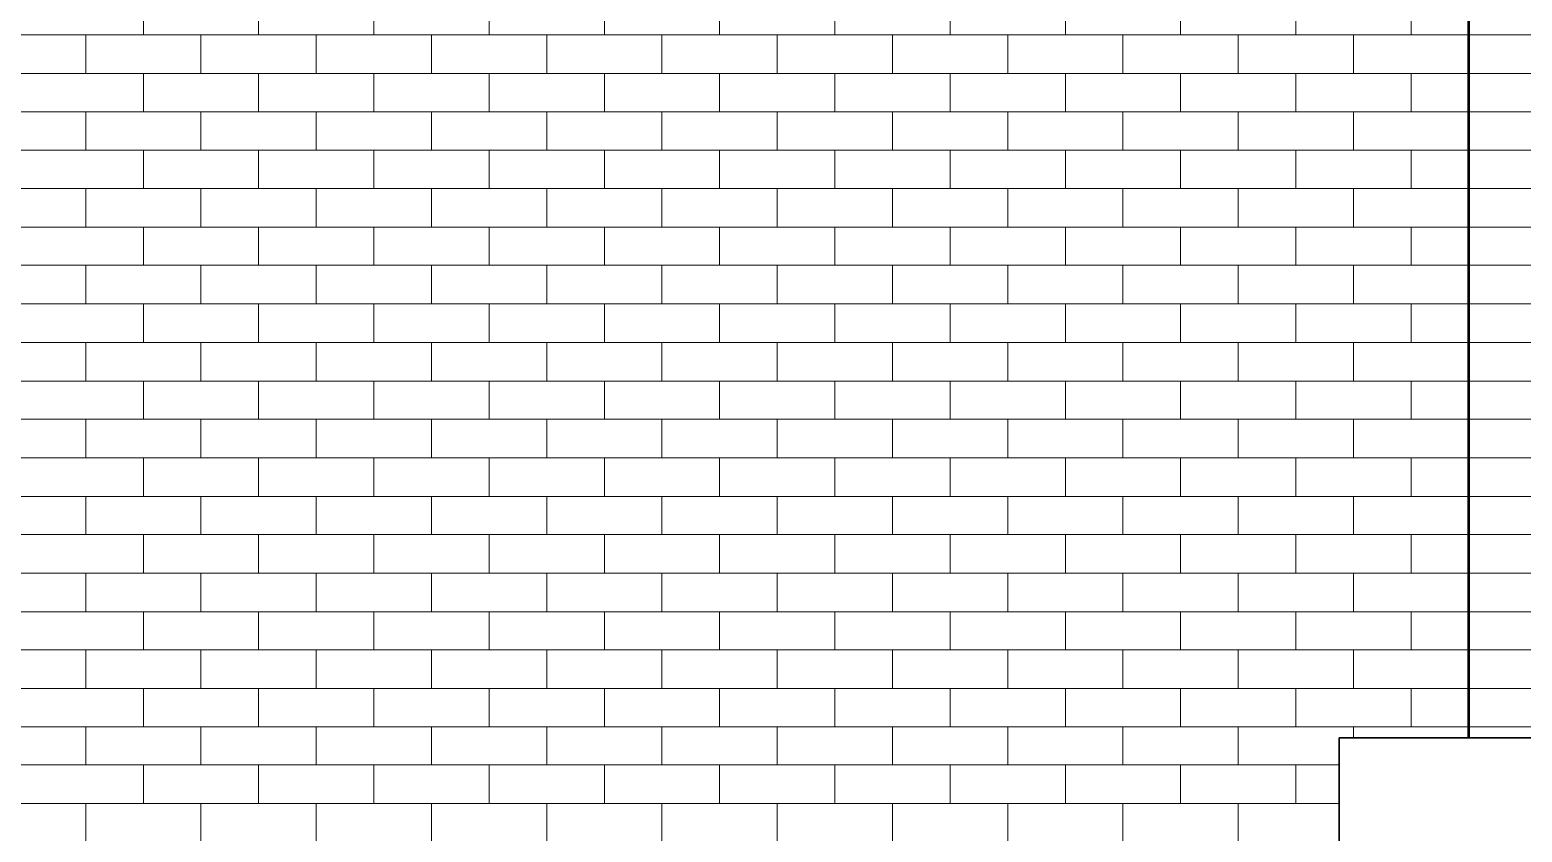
# Model space of a CAD drawing. Header units: inches. Extents: x 5 to 516, y -193 to 129.
# Drawn here: x 83.48 to 92.11, y -88.89 to -84.25 of the extents above; entities that cross this region are included whole.
import ezdxf

# ---------------------------------------------------------------- set-up
doc = ezdxf.new("R2010")
doc.units = ezdxf.units.IN
doc.header["$MEASUREMENT"] = 0
doc.layers.add('PDF4_Geometry', color=7, linetype='Continuous')

msp = doc.modelspace()

# ---------------------------------------------------------------- linework, layer by layer
at = {"layer": 'PDF4_Geometry', "lineweight": 50}
msp.add_lwpolyline([(91.7987589, -88.346318), (91.7987589, -79.9696507)], dxfattribs=at)
at = {"layer": 'PDF4_Geometry', "lineweight": 15}
for points in [[(84.132095, -84.279649), (84.132095, -84.0596491)], [(84.7987617, -84.279649), (84.7987617, -84.0596491)], [(85.4654285, -84.279649), (85.4654285, -84.0596491)], [(86.1320952, -84.279649), (86.1320952, -84.0596491)], [(86.7987619, -84.279649), (86.7987619, -84.0596491)], [(87.4654286, -84.279649), (87.4654286, -84.0596491)], [(88.1320953, -84.279649), (88.1320953, -84.0596491)], [(88.7987621, -84.279649), (88.7987621, -84.0596491)], [(89.4654288, -84.279649), (89.4654288, -84.0596491)], [(90.1320955, -84.279649), (90.1320955, -84.0596491)], [(90.7987622, -84.279649), (90.7987622, -84.0596491)], [(91.4654256, -84.279649), (91.4654256, -84.0596491)], [(78.672093, -84.279649), (90.7987622, -84.279649), (96.6354292, -84.279649), (105.0054318, -84.279649)], [(83.7987617, -84.5029826), (83.7987617, -84.279649)], [(84.4654284, -84.5029826), (84.4654284, -84.279649)], [(85.1320951, -84.5029826), (85.1320951, -84.279649)], [(85.7987618, -84.5029826), (85.7987618, -84.279649)], [(86.4654285, -84.5029826), (86.4654285, -84.279649)], [(87.1320953, -84.5029826), (87.1320953, -84.279649)], [(87.798762, -84.5029826), (87.798762, -84.279649)], [(88.4654287, -84.5029826), (88.4654287, -84.279649)], [(89.1320954, -84.5029826), (89.1320954, -84.279649)], [(89.7987621, -84.5029826), (89.7987621, -84.279649)], [(90.4654289, -84.5029826), (90.4654289, -84.279649)], [(91.1320922, -84.5029826), (91.1320922, -84.279649)], [(91.7987589, -84.5029826), (91.7987589, -84.279649)], [(78.672093, -84.5029826), (90.7987622, -84.5029826), (96.6354292, -84.5029826), (105.0054318, -84.5029826)], [(84.132095, -84.7263158), (84.132095, -84.5029826)], [(84.7987617, -84.7263158), (84.7987617, -84.5029826)], [(85.4654285, -84.7263158), (85.4654285, -84.5029826)], [(86.1320952, -84.7263158), (86.1320952, -84.5029826)], [(86.7987619, -84.7263158), (86.7987619, -84.5029826)], [(87.4654286, -84.7263158), (87.4654286, -84.5029826)], [(88.1320953, -84.7263158), (88.1320953, -84.5029826)], [(88.7987621, -84.7263158), (88.7987621, -84.5029826)], [(89.4654288, -84.7263158), (89.4654288, -84.5029826)], [(90.1320955, -84.7263158), (90.1320955, -84.5029826)], [(90.7987622, -84.7263158), (90.7987622, -84.5029826)], [(91.4654256, -84.7263158), (91.4654256, -84.5029826)], [(78.672093, -84.7263158), (90.7987622, -84.7263158), (96.6354292, -84.7263158), (105.0054318, -84.7263158)], [(83.7987617, -84.9463158), (83.7987617, -84.7263158)], [(84.4654284, -84.9463158), (84.4654284, -84.7263158)], [(85.1320951, -84.9463158), (85.1320951, -84.7263158)], [(85.7987618, -84.9463158), (85.7987618, -84.7263158)], [(86.4654285, -84.9463158), (86.4654285, -84.7263158)], [(87.1320953, -84.9463158), (87.1320953, -84.7263158)], [(87.798762, -84.9463158), (87.798762, -84.7263158)], [(88.4654287, -84.9463158), (88.4654287, -84.7263158)], [(89.1320954, -84.9463158), (89.1320954, -84.7263158)], [(89.7987621, -84.9463158), (89.7987621, -84.7263158)], [(90.4654289, -84.9463158), (90.4654289, -84.7263158)], [(91.1320922, -84.9463158), (91.1320922, -84.7263158)], [(91.7987589, -84.9463158), (91.7987589, -84.7263158)], [(78.672093, -84.9463158), (90.7987622, -84.9463158), (96.6354292, -84.9463158), (105.0054318, -84.9463158)], [(84.132095, -85.1696493), (84.132095, -84.9463158)], [(84.7987617, -85.1696493), (84.7987617, -84.9463158)], [(85.4654285, -85.1696493), (85.4654285, -84.9463158)], [(86.1320952, -85.1696493), (86.1320952, -84.9463158)], [(86.7987619, -85.1696493), (86.7987619, -84.9463158)], [(87.4654286, -85.1696493), (87.4654286, -84.9463158)], [(88.1320953, -85.1696493), (88.1320953, -84.9463158)], [(88.7987621, -85.1696493), (88.7987621, -84.9463158)], [(89.4654288, -85.1696493), (89.4654288, -84.9463158)], [(90.1320955, -85.1696493), (90.1320955, -84.9463158)], [(90.7987622, -85.1696493), (90.7987622, -84.9463158)], [(91.4654256, -85.1696493), (91.4654256, -84.9463158)], [(78.672093, -85.1696493), (90.7987622, -85.1696493), (96.6354292, -85.1696493), (105.0054318, -85.1696493)], [(83.7987617, -85.3929825), (83.7987617, -85.1696493)], [(84.4654284, -85.3929825), (84.4654284, -85.1696493)], [(85.1320951, -85.3929825), (85.1320951, -85.1696493)], [(85.7987618, -85.3929825), (85.7987618, -85.1696493)], [(86.4654285, -85.3929825), (86.4654285, -85.1696493)], [(87.1320953, -85.3929825), (87.1320953, -85.1696493)], [(87.798762, -85.3929825), (87.798762, -85.1696493)], [(88.4654287, -85.3929825), (88.4654287, -85.1696493)], [(89.1320954, -85.3929825), (89.1320954, -85.1696493)], [(89.7987621, -85.3929825), (89.7987621, -85.1696493)], [(90.4654289, -85.3929825), (90.4654289, -85.1696493)], [(91.1320922, -85.3929825), (91.1320922, -85.1696493)], [(91.7987589, -85.3929825), (91.7987589, -85.1696493)], [(78.672093, -85.3929825), (90.7987622, -85.3929825), (96.6354292, -85.3929825), (105.0054318, -85.3929825)], [(84.132095, -85.6129825), (84.132095, -85.3929825)], [(84.7987617, -85.6129825), (84.7987617, -85.3929825)], [(85.4654285, -85.6129825), (85.4654285, -85.3929825)], [(86.1320952, -85.6129825), (86.1320952, -85.3929825)], [(86.7987619, -85.6129825), (86.7987619, -85.3929825)], [(87.4654286, -85.6129825), (87.4654286, -85.3929825)], [(88.1320953, -85.6129825), (88.1320953, -85.3929825)], [(88.7987621, -85.6129825), (88.7987621, -85.3929825)], [(89.4654288, -85.6129825), (89.4654288, -85.3929825)], [(90.1320955, -85.6129825), (90.1320955, -85.3929825)], [(90.7987622, -85.6129825), (90.7987622, -85.3929825)], [(91.4654256, -85.6129825), (91.4654256, -85.3929825)], [(78.672093, -85.6129825), (90.7987622, -85.6129825), (96.6354292, -85.6129825), (105.0054318, -85.6129825)], [(83.7987617, -85.8363161), (83.7987617, -85.6129825)], [(84.4654284, -85.8363161), (84.4654284, -85.6129825)], [(85.1320951, -85.8363161), (85.1320951, -85.6129825)], [(85.7987618, -85.8363161), (85.7987618, -85.6129825)], [(86.4654285, -85.8363161), (86.4654285, -85.6129825)], [(87.1320953, -85.8363161), (87.1320953, -85.6129825)], [(87.798762, -85.8363161), (87.798762, -85.6129825)], [(88.4654287, -85.8363161), (88.4654287, -85.6129825)], [(89.1320954, -85.8363161), (89.1320954, -85.6129825)], [(89.7987621, -85.8363161), (89.7987621, -85.6129825)], [(90.4654289, -85.8363161), (90.4654289, -85.6129825)], [(91.1320922, -85.8363161), (91.1320922, -85.6129825)], [(91.7987589, -85.8363161), (91.7987589, -85.6129825)], [(78.672093, -85.8363161), (90.7987622, -85.8363161), (96.6354292, -85.8363161), (105.0054318, -85.8363161)], [(84.132095, -86.0596492), (84.132095, -85.8363161)], [(84.7987617, -86.0596492), (84.7987617, -85.8363161)], [(85.4654285, -86.0596492), (85.4654285, -85.8363161)], [(86.1320952, -86.0596492), (86.1320952, -85.8363161)], [(86.7987619, -86.0596492), (86.7987619, -85.8363161)], [(87.4654286, -86.0596492), (87.4654286, -85.8363161)], [(88.1320953, -86.0596492), (88.1320953, -85.8363161)], [(88.7987621, -86.0596492), (88.7987621, -85.8363161)], [(89.4654288, -86.0596492), (89.4654288, -85.8363161)], [(90.1320955, -86.0596492), (90.1320955, -85.8363161)], [(90.7987622, -86.0596492), (90.7987622, -85.8363161)], [(91.4654256, -86.0596492), (91.4654256, -85.8363161)], [(78.672093, -86.0596492), (90.7987622, -86.0596492), (96.6354292, -86.0596492), (105.0054318, -86.0596492)], [(83.7987617, -86.2829824), (83.7987617, -86.0596492)], [(84.4654284, -86.2829824), (84.4654284, -86.0596492)], [(85.1320951, -86.2829824), (85.1320951, -86.0596492)], [(85.7987618, -86.2829824), (85.7987618, -86.0596492)], [(86.4654285, -86.2829824), (86.4654285, -86.0596492)], [(87.1320953, -86.2829824), (87.1320953, -86.0596492)], [(87.798762, -86.2829824), (87.798762, -86.0596492)], [(88.4654287, -86.2829824), (88.4654287, -86.0596492)], [(89.1320954, -86.2829824), (89.1320954, -86.0596492)], [(89.7987621, -86.2829824), (89.7987621, -86.0596492)], [(90.4654289, -86.2829824), (90.4654289, -86.0596492)], [(91.1320922, -86.2829824), (91.1320922, -86.0596492)], [(91.7987589, -86.2829824), (91.7987589, -86.0596492)], [(78.672093, -86.2829824), (90.7987622, -86.2829824), (96.6354292, -86.2829824), (105.0054318, -86.2829824)], [(84.132095, -86.5029828), (84.132095, -86.2829824)], [(84.7987617, -86.5029828), (84.7987617, -86.2829824)], [(85.4654285, -86.5029828), (85.4654285, -86.2829824)], [(86.1320952, -86.5029828), (86.1320952, -86.2829824)], [(86.7987619, -86.5029828), (86.7987619, -86.2829824)], [(87.4654286, -86.5029828), (87.4654286, -86.2829824)], [(88.1320953, -86.5029828), (88.1320953, -86.2829824)], [(88.7987621, -86.5029828), (88.7987621, -86.2829824)], [(89.4654288, -86.5029828), (89.4654288, -86.2829824)], [(90.1320955, -86.5029828), (90.1320955, -86.2829824)], [(90.7987622, -86.5029828), (90.7987622, -86.2829824)], [(91.4654256, -86.5029828), (91.4654256, -86.2829824)], [(78.672093, -86.5029828), (90.7987622, -86.5029828), (96.6354292, -86.5029828), (105.0054318, -86.5029828)], [(83.7987617, -86.726316), (83.7987617, -86.5029828)], [(84.4654284, -86.726316), (84.4654284, -86.5029828)], [(85.1320951, -86.726316), (85.1320951, -86.5029828)], [(85.7987618, -86.726316), (85.7987618, -86.5029828)], [(86.4654285, -86.726316), (86.4654285, -86.5029828)], [(87.1320953, -86.726316), (87.1320953, -86.5029828)], [(87.798762, -86.726316), (87.798762, -86.5029828)], [(88.4654287, -86.726316), (88.4654287, -86.5029828)], [(89.1320954, -86.726316), (89.1320954, -86.5029828)], [(89.7987621, -86.726316), (89.7987621, -86.5029828)], [(90.4654289, -86.726316), (90.4654289, -86.5029828)], [(91.1320922, -86.726316), (91.1320922, -86.5029828)], [(91.7987589, -86.726316), (91.7987589, -86.5029828)], [(78.672093, -86.726316), (90.7987622, -86.726316), (96.6354292, -86.726316), (105.0054318, -86.726316)], [(84.132095, -86.9496491), (84.132095, -86.726316)], [(84.7987617, -86.9496491), (84.7987617, -86.726316)], [(85.4654285, -86.9496491), (85.4654285, -86.726316)], [(86.1320952, -86.9496491), (86.1320952, -86.726316)], [(86.7987619, -86.9496491), (86.7987619, -86.726316)], [(87.4654286, -86.9496491), (87.4654286, -86.726316)], [(88.1320953, -86.9496491), (88.1320953, -86.726316)], [(88.7987621, -86.9496491), (88.7987621, -86.726316)], [(89.4654288, -86.9496491), (89.4654288, -86.726316)], [(90.1320955, -86.9496491), (90.1320955, -86.726316)], [(90.7987622, -86.9496491), (90.7987622, -86.726316)], [(91.4654256, -86.9496491), (91.4654256, -86.726316)], [(78.672093, -86.9496491), (90.7987622, -86.9496491), (96.6354292, -86.9496491), (105.0054318, -86.9496491)], [(83.7987617, -87.1696495), (83.7987617, -86.9496491)], [(84.4654284, -87.1696495), (84.4654284, -86.9496491)], [(85.1320951, -87.1696495), (85.1320951, -86.9496491)], [(85.7987618, -87.1696495), (85.7987618, -86.9496491)], [(86.4654285, -87.1696495), (86.4654285, -86.9496491)], [(87.1320953, -87.1696495), (87.1320953, -86.9496491)], [(87.798762, -87.1696495), (87.798762, -86.9496491)], [(88.4654287, -87.1696495), (88.4654287, -86.9496491)], [(89.1320954, -87.1696495), (89.1320954, -86.9496491)], [(89.7987621, -87.1696495), (89.7987621, -86.9496491)], [(90.4654289, -87.1696495), (90.4654289, -86.9496491)], [(91.1320922, -87.1696495), (91.1320922, -86.9496491)], [(91.7987589, -87.1696495), (91.7987589, -86.9496491)], [(78.672093, -87.1696495), (90.7987622, -87.1696495), (96.6354292, -87.1696495), (105.0054318, -87.1696495)], [(84.132095, -87.3929827), (84.132095, -87.1696495)], [(84.7987617, -87.3929827), (84.7987617, -87.1696495)], [(85.4654285, -87.3929827), (85.4654285, -87.1696495)], [(86.1320952, -87.3929827), (86.1320952, -87.1696495)], [(86.7987619, -87.3929827), (86.7987619, -87.1696495)], [(87.4654286, -87.3929827), (87.4654286, -87.1696495)], [(88.1320953, -87.3929827), (88.1320953, -87.1696495)], [(88.7987621, -87.3929827), (88.7987621, -87.1696495)], [(89.4654288, -87.3929827), (89.4654288, -87.1696495)], [(90.1320955, -87.3929827), (90.1320955, -87.1696495)], [(90.7987622, -87.3929827), (90.7987622, -87.1696495)], [(91.4654256, -87.3929827), (91.4654256, -87.1696495)], [(78.672093, -87.3929827), (90.7987622, -87.3929827), (96.6354292, -87.3929827), (105.0054318, -87.3929827)], [(83.7987617, -87.6163162), (83.7987617, -87.3929827)], [(84.4654284, -87.6163162), (84.4654284, -87.3929827)], [(85.1320951, -87.6163162), (85.1320951, -87.3929827)], [(85.7987618, -87.6163162), (85.7987618, -87.3929827)], [(86.4654285, -87.6163162), (86.4654285, -87.3929827)], [(87.1320953, -87.6163162), (87.1320953, -87.3929827)], [(87.798762, -87.6163162), (87.798762, -87.3929827)], [(88.4654287, -87.6163162), (88.4654287, -87.3929827)], [(89.1320954, -87.6163162), (89.1320954, -87.3929827)], [(89.7987621, -87.6163162), (89.7987621, -87.3929827)], [(90.4654289, -87.6163162), (90.4654289, -87.3929827)], [(91.1320922, -87.6163162), (91.1320922, -87.3929827)], [(91.7987589, -87.6163162), (91.7987589, -87.3929827)], [(78.672093, -87.6163162), (90.7987622, -87.6163162), (96.6354292, -87.6163162), (105.0054318, -87.6163162)], [(84.132095, -87.8363158), (84.132095, -87.6163162)], [(84.7987617, -87.8363158), (84.7987617, -87.6163162)], [(85.4654285, -87.8363158), (85.4654285, -87.6163162)], [(86.1320952, -87.8363158), (86.1320952, -87.6163162)], [(86.7987619, -87.8363158), (86.7987619, -87.6163162)], [(87.4654286, -87.8363158), (87.4654286, -87.6163162)], [(88.1320953, -87.8363158), (88.1320953, -87.6163162)], [(88.7987621, -87.8363158), (88.7987621, -87.6163162)], [(89.4654288, -87.8363158), (89.4654288, -87.6163162)], [(90.1320955, -87.8363158), (90.1320955, -87.6163162)], [(90.7987622, -87.8363158), (90.7987622, -87.6163162)], [(91.4654256, -87.8363158), (91.4654256, -87.6163162)], [(78.672093, -87.8363158), (90.7987622, -87.8363158), (96.6354292, -87.8363158), (105.0054318, -87.8363158)], [(83.7987617, -88.0596494), (83.7987617, -87.8363158)], [(84.4654284, -88.0596494), (84.4654284, -87.8363158)], [(85.1320951, -88.0596494), (85.1320951, -87.8363158)], [(85.7987618, -88.0596494), (85.7987618, -87.8363158)], [(86.4654285, -88.0596494), (86.4654285, -87.8363158)], [(87.1320953, -88.0596494), (87.1320953, -87.8363158)], [(87.798762, -88.0596494), (87.798762, -87.8363158)], [(88.4654287, -88.0596494), (88.4654287, -87.8363158)], [(89.1320954, -88.0596494), (89.1320954, -87.8363158)], [(89.7987621, -88.0596494), (89.7987621, -87.8363158)], [(90.4654289, -88.0596494), (90.4654289, -87.8363158)], [(91.1320922, -88.0596494), (91.1320922, -87.8363158)], [(91.7987589, -88.0596494), (91.7987589, -87.8363158)], [(78.672093, -88.0596494), (90.7987622, -88.0596494), (96.6354292, -88.0596494), (105.0054318, -88.0596494)], [(84.132095, -88.282983), (84.132095, -88.0596494)], [(84.7987617, -88.282983), (84.7987617, -88.0596494)], [(85.4654285, -88.282983), (85.4654285, -88.0596494)], [(86.1320952, -88.282983), (86.1320952, -88.0596494)], [(86.7987619, -88.282983), (86.7987619, -88.0596494)], [(87.4654286, -88.282983), (87.4654286, -88.0596494)], [(88.1320953, -88.282983), (88.1320953, -88.0596494)], [(88.7987621, -88.282983), (88.7987621, -88.0596494)], [(89.4654288, -88.282983), (89.4654288, -88.0596494)], [(90.1320955, -88.282983), (90.1320955, -88.0596494)], [(90.7987622, -88.282983), (90.7987622, -88.0596494)], [(91.4654256, -88.282983), (91.4654256, -88.0596494)], [(78.672093, -88.282983), (90.7987622, -88.282983), (96.6354292, -88.282983), (105.0054318, -88.282983)], [(83.7987617, -88.5029825), (83.7987617, -88.282983)], [(84.4654284, -88.5029825), (84.4654284, -88.282983)], [(85.1320951, -88.5029825), (85.1320951, -88.282983)], [(85.7987618, -88.5029825), (85.7987618, -88.282983)], [(86.4654285, -88.5029825), (86.4654285, -88.282983)], [(87.1320953, -88.5029825), (87.1320953, -88.282983)], [(87.798762, -88.5029825), (87.798762, -88.282983)], [(88.4654287, -88.5029825), (88.4654287, -88.282983)], [(89.1320954, -88.5029825), (89.1320954, -88.282983)], [(89.7987621, -88.5029825), (89.7987621, -88.282983)], [(90.4654289, -88.5029825), (90.4654289, -88.282983)], [(91.1320922, -88.3463163), (91.1320922, -88.282983)], [(91.7987589, -88.3463163), (91.7987589, -88.282983)], [(78.672093, -88.5029825), (91.0487589, -88.5029825)], [(84.132095, -88.7263161), (84.132095, -88.5029825)], [(84.7987617, -88.7263161), (84.7987617, -88.5029825)], [(85.4654285, -88.7263161), (85.4654285, -88.5029825)], [(86.1320952, -88.7263161), (86.1320952, -88.5029825)], [(86.7987619, -88.7263161), (86.7987619, -88.5029825)], [(87.4654286, -88.7263161), (87.4654286, -88.5029825)], [(88.1320953, -88.7263161), (88.1320953, -88.5029825)], [(88.7987621, -88.7263161), (88.7987621, -88.5029825)], [(89.4654288, -88.7263161), (89.4654288, -88.5029825)], [(90.1320955, -88.7263161), (90.1320955, -88.5029825)], [(90.7987622, -88.7263161), (90.7987622, -88.5029825)], [(78.672093, -88.7263161), (91.0487589, -88.7263161)], [(83.7987617, -88.9496497), (83.7987617, -88.7263161)], [(84.4654284, -88.9496497), (84.4654284, -88.7263161)], [(85.1320951, -88.9496497), (85.1320951, -88.7263161)], [(85.7987618, -88.9496497), (85.7987618, -88.7263161)], [(86.4654285, -88.9496497), (86.4654285, -88.7263161)], [(87.1320953, -88.9496497), (87.1320953, -88.7263161)], [(87.798762, -88.9496497), (87.798762, -88.7263161)], [(88.4654287, -88.9496497), (88.4654287, -88.7263161)], [(89.1320954, -88.9496497), (89.1320954, -88.7263161)], [(89.7987621, -88.9496497), (89.7987621, -88.7263161)], [(90.4654289, -88.9496497), (90.4654289, -88.7263161)]]:
    msp.add_lwpolyline(points, dxfattribs=at)
at = {"layer": 'PDF4_Geometry', "lineweight": 35}
msp.add_lwpolyline([(91.0487589, -88.3463172), (91.0487589, -88.9496506), (92.548759, -88.9496506), (92.548759, -88.3463172)], close=True, dxfattribs=at)

doc.saveas('drawing.dxf')
